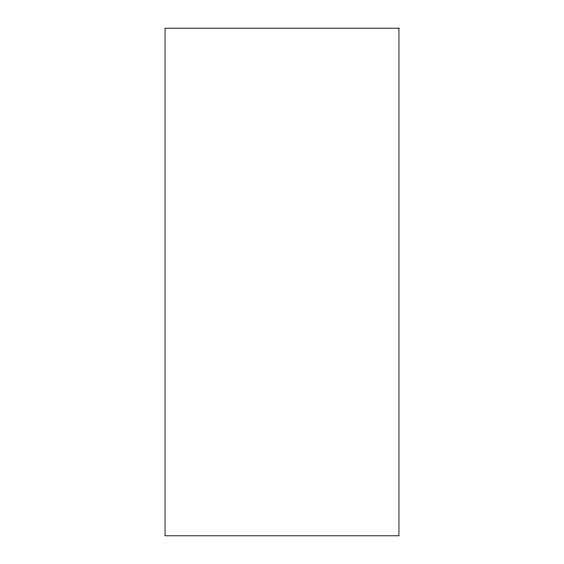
<?xml version="1.0" encoding="UTF-8"?>
<svg xmlns="http://www.w3.org/2000/svg" width="564" height="564" viewBox="0 0 564 564"><rect width="100%" height="100%" fill="white"/><g stroke="black" fill="none" stroke-linecap="round" stroke-linejoin="round"><path stroke-width="0.85" d="M398.945 28.2L165.055 28.2L165.055 535.8L398.945 535.8L398.945 28.2"/></g></svg>
